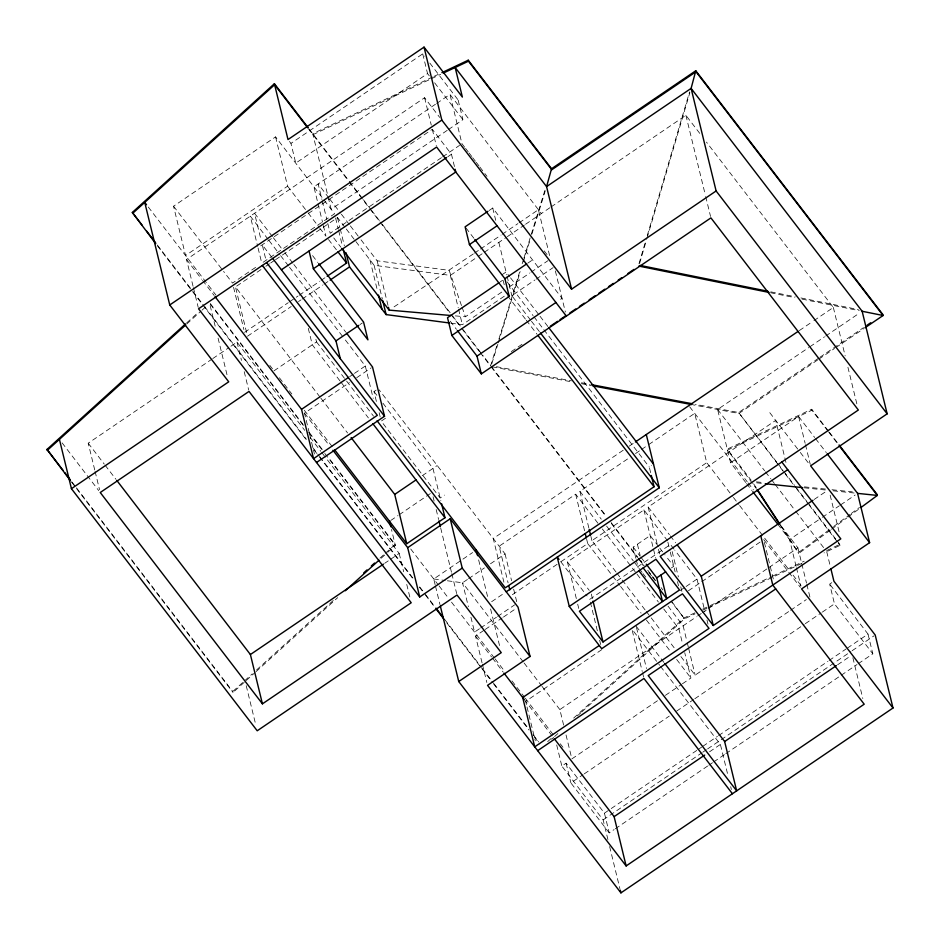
<?xml version="1.0" encoding="UTF-8"?>
<svg xmlns="http://www.w3.org/2000/svg" width="940" height="940" viewBox="0 0 940 940"><rect width="100%" height="100%" fill="white"/><g stroke="black" fill="none" stroke-linecap="round" stroke-linejoin="round"><path stroke-width="0.7" stroke-dasharray="4.7 3.53" d="M638.989 263.705L645.616 241.169M647.272 235.529L689.561 91.873M639.635 263.294L646.638 239.512M647.049 238.114L689.878 92.59M496.731 346.038L490.692 365.589L482.678 355.156M498.893 339.058L519.609 272.06M522.194 263.682L523.498 259.487M523.921 258.089L530.83 235.764M531.264 234.366L545.071 189.692M491.796 363.78L497.836 344.252M498.271 342.853L520.266 271.707M523.286 261.943L530.184 239.618M531.911 234.037L545.282 190.797M186.625 322.925L198.528 312.139M186.743 324.018L200.89 311.199M201.971 310.212L207.411 305.288M244.177 682.381L233.014 692.498L232.779 691.511L243.601 681.7M244.682 680.725L252.261 673.851M256.585 669.938L333.43 600.308M379.971 558.137L384.307 554.212M385.388 553.237L395.129 544.413L328.142 457.122M246.28 680.478L254.987 672.593M256.079 671.607L337.695 597.652M381.217 558.207L386.669 553.284M387.75 552.297L395.364 545.4L391.487 529.479M547.644 741.648L553.061 736.737M573.67 718.066L684.285 617.839L694.825 612.868M551.592 739.263L553.625 737.43M554.635 736.514L557.89 733.564M577.371 715.916L580.615 712.978M581.696 711.991L684.52 618.826L695.048 613.855M830.361 530.113L798.659 553.531L798.413 552.544L832.464 527.399M833.639 526.529L850.077 514.38M851.252 513.522L859.477 507.447M831.536 529.244L846.799 517.975M847.974 517.106L858.537 509.304M275.573 136.888L287.593 186.202L185.568 255.527L173.547 206.213L275.573 136.888L334.558 213.744L261.673 263.259M422.73 53.85L427.547 73.579L295.759 163.125L290.954 143.397L422.73 53.85L424.504 56.165M193.053 286.242L186.531 259.475L424.598 97.713L439.709 117.406M435.443 104.269L313.913 186.849L317.685 202.347M436.654 103.447L449.954 94.411L541.358 213.533M448.415 129.544L462.927 119.686L458.121 99.969L460.248 98.524M454.455 166.545L451.459 154.254L432.294 129.274L257.995 247.702L261.661 262.73M447.205 130.366L331.139 209.232L328.06 196.578M255.609 267.383L232.521 283.069L223.591 271.425M236.692 286.089L264.622 267.101M265.844 266.279L269.486 263.799M270.697 262.977L274.339 260.498M275.561 259.675L337.507 217.587L345.391 227.868M441.412 157.697L330.187 233.273L327.096 220.595M442.623 156.874L459.554 145.371M447.839 156.71L451.459 154.254M244.553 332.384L288.274 302.668M289.485 301.846L297.992 296.065M299.202 295.242L319.859 281.213M321.069 280.39L325.921 277.089M94.74 469.965L88.219 443.198L211.571 359.386M212.781 358.563L228.502 347.882M230.934 346.226L237.009 342.101L304.736 430.356M247.502 336.226L291.224 306.511M298.509 301.564L300.941 299.907M302.151 299.084L322.808 285.055M324.018 284.233L328.871 280.931M489.141 210.501L492.736 208.046L562.038 298.344L558.395 300.823M274.034 370.806L316.545 341.925L315.863 339.105M359.997 324.559L362.394 322.925M473.267 253.953L391.604 308.496M474.477 253.13L479.306 249.852M480.505 249.03L501.02 235.094M502.219 234.283L517.905 223.626M519.115 222.804L538.409 209.691L550.088 257.595M355.907 241.58L374.108 265.291L450.331 275.385L477.015 257.255M478.225 256.432L483.078 253.13M484.3 252.308L506.143 237.468M507.353 236.645L524.356 225.083M525.577 224.261L549.865 207.752M551.075 206.929L685.906 115.326L700.194 133.95M349.668 376.635L353.276 374.179M354.474 373.368L365.308 366.001L343.911 338.13M501.807 274.891L506.061 272.001L509.633 276.666M309.295 432.905L304.49 413.177L349.421 382.639M356.718 377.692L371.288 367.787M500.139 281.953L502.524 280.32M527.74 263.188L532.545 259.922M455.336 315.887L465.418 316.768L503.065 291.188M509.139 287.064L529.784 273.035M531.006 272.201L548.008 260.65M450.848 323.172L462.351 324.7L506.625 294.62M530.595 320.129L511.83 295.677L534.907 279.991M536.129 279.168L553.131 267.618M376.399 401.415L373.991 391.557L376.118 390.112M385.459 418.253L381.205 421.144L440.19 498L444.432 495.11M511.301 351.584L524.626 342.524M422.213 475.722L437.229 465.523M390.723 520.502L398.008 515.555M399.218 514.732L430.802 493.265M384.648 563.33L388.267 560.863M390.688 559.218L399.195 553.437L325.228 457.063M435.126 584.668L433.74 578.97L472.609 552.556M623.22 450.225L493.253 538.526L503.899 582.201M629.295 446.101L634.148 442.799M799.341 330.551L812.701 321.48M813.911 320.657L833.345 307.451L706.457 142.105M597.911 523.204L575.668 494.217L499.152 546.211L508.082 582.847M588.851 527.963L579.921 491.326L629.459 457.674M635.499 453.574L640.328 450.284M641.538 449.461L647.578 445.36M648.788 444.538L694.707 413.341L706.727 462.656L732.53 496.273M467.392 579.486L462.539 582.788L446.7 580.685M468.613 578.652L484.394 567.924M490.469 563.8L505.05 553.895L379.137 389.83M745.726 482.455L730.591 462.727L717.608 409.476L808.706 347.577M809.916 346.754L824.486 336.849M825.708 336.027L859.712 312.914M650.633 472.656L649.258 467.015L651.385 465.57M818.611 358.163L738.617 412.507L695.377 404.329M819.821 357.329L863.449 327.684M817.636 359.973L738.852 413.494L693.215 404.858M818.846 359.139L834.602 348.435M835.813 347.612L863.684 328.671M491.655 601.694L503.805 593.434M512.382 594.703L559.758 562.519M560.969 561.685L587.688 543.532L586.666 539.302M615.97 571.943L591.942 540.641L706.727 462.656M576.326 598.557L567.396 561.92L643.923 509.927L667.506 540.664M657.095 543.673L648.165 507.036L775.7 420.38L786.698 465.464M479.412 628.789L474.559 632.091L470.435 615.183M480.634 627.967L496.426 617.239M497.636 616.417L514.638 604.866M482.044 662.806L475.522 636.039L484.018 630.258M485.24 629.436L502.242 617.886M503.452 617.063L515.602 608.803M730.591 462.727L798.612 416.514L814.686 437.476M635.875 558.266L633.161 547.127L650.175 535.565L658.905 546.951M671.442 567.889L673.757 566.315L665.896 556.069M680.055 590.602L684.896 587.312M686.106 586.49L696.998 579.087L674.885 550.276M814.205 499.457L827.564 490.375M601.729 649.669L525.648 701.369L526.682 705.587M688.409 590.778L700.559 582.518M701.769 581.696L760.072 542.086M796.086 566.35L789.565 539.584L821.149 518.128M822.359 517.294L839.361 505.744M840.583 504.921L855.153 495.016M563.624 725.081L559.852 709.582L696.423 616.793M697.633 615.97L701.252 613.503M702.462 612.68L707.291 609.402M708.502 608.58L767.71 568.359M768.92 567.537L797.907 547.832L781.011 525.801M571.873 758.897L658.106 700.3M665.391 695.353L681.183 684.625M682.393 683.803L690.9 678.022L684.72 652.666M680.913 656.578L695.154 675.132L789.389 611.094M790.599 610.283L806.309 599.603M607.922 839.538L603.139 819.891L561.85 766.1L566.103 763.209L604.432 813.159L609.249 832.887L614.102 829.585M858.244 663.699L872.814 653.805L834.485 603.844L829.679 584.128L831.794 582.683M609.249 832.887L570.909 782.938L583.059 774.678M584.269 773.855L669.292 716.092M676.577 711.134L693.591 699.583M694.801 698.761L804.111 624.477M805.333 623.655L821.125 612.927M822.336 612.105L834.485 603.844M604.432 813.159L696.752 750.437M697.962 749.615L701.604 747.136M702.826 746.313L717.396 736.408M718.607 735.585L827.928 661.314M829.139 660.479L846.141 648.929M847.363 648.107L868.008 634.077L829.679 584.128M603.139 819.891L701.522 753.046M702.732 752.223L706.375 749.744M707.597 748.922L850.911 651.538M852.134 650.715L873.989 635.851M709.524 751.812L722.519 742.988M837.599 664.792L850.959 655.709M615.324 828.763L707.632 766.041M708.842 765.219L712.485 762.74M713.707 761.917L724.634 754.491M725.845 753.657L840.019 676.083M841.241 675.261L857.022 664.533M432.659 77.021L312.726 133.692L327.707 195.167M433.974 76.398L440.566 73.285M312.961 134.679L430.144 79.312M431.46 78.69L440.672 74.331M828.481 431.108L811.702 409.229L727.266 449.12L751.154 480.246M827.846 430.943L811.937 410.216L727.513 450.107L756.242 488.471M702.732 609.132L771.27 576.749M772.586 576.126L804.217 561.18M826.624 550.593L839.808 544.366L840.043 545.353L824.075 552.896M702.956 610.119L706.904 608.25M708.22 607.628L804.334 562.226M756.406 481.856L763.668 482.608M804.382 486.861L826.201 489.129M832.018 489.74L852.369 491.855M756.606 482.831L763.82 483.583M804.205 487.801L827.294 490.21M833.063 490.809L854.695 493.065M361.054 239.853L377.14 260.803L449.144 270.344L461.587 305.853M433.74 578.97L445.255 580.497M496.461 366.682L571.414 380.865M581.496 382.768L590.144 384.413M492.372 366.847L571.273 381.781M581.32 383.685L591.354 385.576M770.765 291.846L795.193 296.782M800.939 297.945L858.408 309.577M770.518 292.728L794.852 297.651M802.02 299.108L859.278 310.682M829.374 432.259L838.21 443.774M828.727 432.095L837.564 443.61M815.579 438.639L826.307 452.61M769.801 412.695L799.411 451.271M800.293 452.434L809.199 464.031M776.781 462.245L738.617 412.507L784.125 472.479M777.674 463.397L782.996 470.341M783.878 471.492L794.535 485.381M795.416 486.532L806.955 501.572M807.848 502.724L836.248 539.736M837.141 540.888L839.808 544.366M785.006 473.643L795.663 487.519M796.544 488.671L808.083 503.711M808.976 504.862L837.375 541.875M838.269 543.038L840.043 545.353M717.608 409.476L764.62 470.74M765.501 471.892L770.823 478.824M771.716 479.988L774.372 483.454M775.265 484.605L794.782 510.032M795.663 511.196L824.051 548.185M429.815 63.074L458.121 99.969M689.643 406.75L747.194 481.75M748.087 482.902L753.422 489.858M746.607 483.606L751.953 490.574M777.768 524.215L789.565 539.584M427.547 73.579L429.31 75.882M434.621 82.802L462.927 119.686M464.654 147.216L461.975 143.726L449.954 94.411M465.547 148.379L468.226 151.88M469.119 153.044L471.798 156.534M472.691 157.697L475.37 161.187M476.263 162.362L478.954 165.851M479.846 167.014L486.99 176.332M544.178 250.851L548.643 256.667M733.411 497.436L738.758 504.392M739.639 505.555L789.471 570.474M793.031 575.115L801.926 586.713M763.715 539.607L800.351 587.347M510.538 277.829L539.125 315.088M540.018 316.251L548.067 326.732M465.993 227.974L473.96 238.349M507.177 281.882L533.086 315.652M533.979 316.815L542.921 328.46M543.813 329.623L649.258 467.015M531.488 321.292L539.537 331.773M507.518 295.783L525.389 319.071M526.283 320.235L536.999 334.205M648.165 507.036L669.398 534.707M670.291 535.859L675.59 542.779M673.992 549.125L670.455 544.507L589.686 599.391L587.935 597.111M659.786 548.091L665.027 554.929M633.161 547.127L640.152 556.233M641.033 557.373L645.392 563.06M309.154 129.038L362.558 198.622M363.451 199.774L370.56 209.056M371.453 210.219L381.24 222.968M382.134 224.131L451.541 314.571M452.434 315.734L462.221 328.483M463.103 329.646L481.797 353.992M491.585 366.753L606.664 516.706M611.129 522.523L637.896 557.397M638.777 558.56L644.135 565.528M647.707 570.181L655.732 580.65M661.09 587.618L662.865 589.944M671.795 601.565L684.52 618.826L671.136 601.389M308.508 128.862L348.564 181.056M349.445 182.207L369.021 207.716M369.913 208.88L450.002 313.231M450.895 314.395L460.682 327.155M461.564 328.307L479.365 351.501M480.258 352.664L490.046 365.413M490.927 366.577L606.018 516.53M611.364 523.51L637.238 557.22M638.131 558.384L643.489 565.351M648.835 572.331L651.514 575.821M652.407 576.984L655.086 580.473M450.213 321.186L456.464 329.341M579.921 491.326L601.271 519.162M606.617 526.118L633.302 560.898M634.195 562.049L642.208 572.484M643.089 573.647L645.757 577.125M668.011 606.112L683.133 625.817L686.905 641.315M602.364 528.997L636.168 573.059M637.061 574.222L658.411 602.047M663.758 609.002L678.88 628.707L682.663 644.206M289.473 141.482L290.954 143.397M328.882 197.929L318.166 183.958L321.938 199.456M329.776 199.092L340.503 213.063M341.396 214.226L349.433 224.707M350.338 225.87L360.161 238.678M616.852 573.106L621.305 578.899M622.198 580.062L645.322 610.213M646.215 611.364L675.578 649.622M346.272 229.008L355.038 240.429M587.688 543.532L619.718 585.268M620.611 586.431L641.08 613.091M646.414 620.048L671.325 652.513M676.671 659.469L690.9 678.022M636.18 626.263L660.303 657.706M661.196 658.87L663.875 662.359M333.759 237.926L340.903 247.243M633.713 631.48L659.633 665.25M660.526 666.413L720.393 744.421L727.948 775.418M287.593 186.202L307.215 211.758M308.109 212.922L318.801 226.869M319.694 228.02L325.933 236.163L322.843 223.473M328.518 239.524L337.119 250.721M567.396 561.92L589.239 590.379M560.757 561.697L587.053 595.96M312.562 255.609L317.838 262.483M272.424 236.551L254.552 213.263L260.909 239.324M273.317 237.714L284.045 251.685M284.938 252.848L292.975 263.329M293.868 264.493L345.697 332.031M268.135 239.383L250.299 216.141L257.654 246.339M269.016 240.546L279.721 254.482M280.613 255.645L288.639 266.102M289.532 267.266L343.018 336.966M271.825 257.301L262.248 244.823L266.243 261.203M373.991 391.557L378.468 397.385M382.933 403.201L432.976 468.414L440.872 500.809M316.545 341.925L373.521 416.162M339.904 380.782L312.291 344.804L307.827 326.497M340.797 381.946L368.398 417.924M173.547 206.213L222.698 270.262M319.988 397.032L235.47 286.912L247.15 334.816M320.881 398.196L347.565 432.964M523.239 661.889L462.539 582.788L468.379 606.735M524.132 663.053L541.099 685.154M541.992 686.318L559.852 709.582M148.32 207.059L215.953 295.113M269.804 365.355L272.483 368.844M279.38 377.762L291.846 394.013M304.313 410.263L333.7 448.556M410.733 548.995L438.181 584.762M439.074 585.914L447.957 597.499M451.517 602.141L494.182 657.741M495.086 658.858L504.016 670.49M511.971 680.913L524.555 697.245M525.307 698.279L553.754 735.35M560.264 743.775L562.942 747.265M186.531 259.475L201.689 279.227M202.582 280.39L214.167 295.489M304.49 413.177L329.399 445.642M475.522 636.039L491.538 656.919M492.431 658.082L503.112 672.006M524.179 699.442L553.355 737.465M210.243 303.491L303.138 424.528M309.389 432.682L322.784 450.143M303.373 425.514L209.596 303.315L215.695 328.342M308.731 432.506L323.912 452.281M324.805 453.456L395.364 545.4M310.082 437.323L320.775 451.259M321.668 452.41L324.335 455.9M157.333 245.023L192.16 290.413M193.053 291.576L203.768 305.535M204.662 306.698L306.464 439.356M312.714 447.499L318.965 455.642M319.859 456.805L413.635 578.993M419.886 587.136L424.351 592.952M425.244 594.115L435.067 606.923M444.89 619.718L481.503 667.423M482.396 668.599L493.112 682.558M494.005 683.721L528.832 729.099M533.297 734.916L538.655 741.907M157.579 246.01L306.71 440.343M313.854 449.649L318.319 455.465M319.212 456.629L413.87 579.98M419.228 586.96L424.586 593.939M425.479 595.102L434.409 606.746M446.911 623.032L480.845 667.247M481.738 668.411L492.454 682.381M493.347 683.545L529.067 730.086M534.425 737.066L539.783 744.057M88.219 443.198L104.258 464.102M105.151 465.265L115.843 479.2M62.099 442.869L98.712 490.586M72.004 482.02L75.576 486.673M76.469 487.837L232.779 691.511M71.358 481.844L75.823 487.66M76.716 488.824L233.014 692.498M753.645 483.853L756.841 488.753M780.823 525.554L798.413 552.544M780.047 524.978L798.659 553.531M462.057 307.215L465.418 316.768M833.345 307.451L845.154 355.884M847.927 367.281L857.303 405.739M868.008 634.077L872.814 653.805M811.702 409.229L811.937 410.216M830.161 495.18L839.773 534.637M798.612 416.514L805.134 443.281M805.474 444.69L810.28 464.419M852.862 657.706L862.826 698.561M826.707 551.651L830.149 565.739M797.907 547.832L806.496 583.059M806.837 584.469L809.939 597.147M796.439 567.76L800.904 586.078M685.906 115.326L705.352 195.097M705.693 196.519L710.558 216.47M764.396 542.427L769.895 564.964M770.236 566.374L774.019 581.872M696.998 579.087L704.894 611.493M706.962 619.954L707.985 624.184M730.697 786.698L731.379 789.518M672.17 551.557L678.363 576.913M680.76 586.783L682.135 592.412M667.858 542.098L669.938 550.64M670.291 552.062L675.12 571.884M677.493 581.625L678.516 585.808M687.258 642.725L688.28 646.955M688.632 648.365L695.154 675.132M658.47 549.312L659.845 554.941M643.923 509.927L653.23 548.102M653.559 549.489L655.603 557.843M637.414 544.236L640.128 555.376M641.491 560.945L642.502 565.116M636.216 559.653L638.26 568.007M555.352 270.908L565.363 312.01M636.521 627.673L646.485 668.528M632.268 630.564L642.232 671.418M642.572 672.829L643.606 677.059M590.908 536.423L591.942 540.641M575.668 494.217L584.598 530.853M591.331 594.068L593.046 601.118M590.379 602.211L597.582 631.798M599.649 640.246L600.672 644.476M492.736 208.046L495.733 220.336M498.846 242.414L506.742 274.786M507.083 276.184L511.83 295.677M503.182 280.531L504.216 284.75M577.701 604.185L578.735 608.415M609.637 846.564L619.895 888.664M424.598 97.713L431.284 125.161M432.294 129.274L436.289 145.665M566.033 734.951L571.179 756.077M450.331 275.385L458.227 307.791M458.567 309.201L462.351 324.7M566.103 763.209L570.909 782.938M556.703 744.962L561.85 766.1M505.05 553.895L511.572 580.673M513.639 589.121L516.73 601.8M527.023 706.998L535.271 740.814M478.636 559.888L487.86 597.734M490.61 608.979L499.88 647.014M482.385 664.216L486.849 682.534M377.14 260.803L388.126 305.888M433.058 496.72L434.104 500.997M436.184 509.539L438.616 519.514M440.696 528.057L451.459 572.225M451.811 573.647L456.676 593.587M374.108 265.291L382.357 299.096M369.937 259.851L377.492 290.848M435.467 586.09L439.99 604.608M337.507 217.587L339.904 227.445M340.245 228.855L344.369 245.763M335.58 217.974L338.329 229.243M338.67 230.653L342.454 246.151M379.149 412.695L380.183 416.913M365.308 366.001L373.204 398.407M322.279 200.866L326.744 219.184M318.037 203.757L322.502 222.063M399.195 553.437L403.66 571.755M406.75 584.433L409.84 597.111M309.636 434.304L314.442 454.032M233.555 287.299L243.859 329.564M237.009 342.101L241.474 360.42M244.224 371.688L248.689 390.006M218.08 338.142L227.351 376.188M193.405 287.652L198.211 307.38M246.221 685.683L255.845 725.139M95.081 471.375L99.546 489.693"/><path stroke-width="1.41" d="M155.793 243.683L132.329 212.452L274.386 83.731L308.273 127.875M132.575 213.427L274.633 84.718L307.615 127.699M70.465 480.669L47 449.426L185.544 323.901M47.235 450.413L185.65 325.005M363.745 572.848L366.988 569.91M371.312 565.986L374.566 563.037M345.309 590.755L379.043 560.181M860.887 507.565L877.326 495.427L877.091 494.44L839.091 444.926M440.331 606.03L458.744 681.535L620.929 892.871L893 708.008L801.585 588.898L869.606 542.674L810.633 465.829L887.149 413.835L862.144 311.269L691.111 88.395L546.575 186.602L551.545 168.754L695.776 70.758L691.111 88.395L716.116 190.973L571.579 289.179L546.575 186.602L455.16 67.492L462.374 97.079L424.034 47.129L288.004 139.555L274.386 83.731M458.744 681.535L501.255 652.654L457.016 595.02L257.219 730.78L71.44 488.694L228.726 381.816L169.752 304.971L441.823 120.109L424.034 47.129M281.413 269.792L446.629 157.532M318.719 263.635L363.592 322.103L367.928 339.857L313.373 268.769L455.782 172.008L455.125 169.27M327.144 276.254L346.578 263.059L343.135 248.971M330.093 280.108L349.527 266.901L346.085 252.813M487.93 211.312L465.112 226.822L469.436 244.576L509.245 296.453L451.858 335.451L481.339 373.873L710.91 217.892L858.349 410.016L569.276 606.441L601.706 648.706L682.475 593.822L709.019 628.402L534.719 746.83L522.699 697.527L598.956 645.709M469.436 244.576L497.072 225.8M340.292 358.634L335.968 340.879L358.798 325.369M262.319 265.456L377.328 415.315L313.561 458.649L301.54 409.335L348.458 377.445M498.94 282.764L447.522 317.697L451.858 335.451M509.245 296.453L504.921 278.698L526.541 264.011M316.51 462.492L384.531 416.267L372.51 366.964L346.59 333.195M481.339 373.873L477.015 356.119L555.963 302.48M550.323 326.215L557.596 321.28M560.029 319.623L566.08 315.511M569.722 313.044L575.785 308.919M579.416 306.452L584.269 303.162M589.11 299.86L595.173 295.748M598.815 293.268L604.866 289.156M608.509 286.688L613.362 283.387M618.203 280.096L621.845 277.629M627.897 273.505L633.959 269.392M441.565 503.629L444.996 517.717L406.738 543.72L394.718 494.405L416.232 479.788M262.425 703.849L100.239 492.513L249.03 391.416L411.215 602.752L262.425 703.849L250.404 654.534L383.438 564.153M450.201 518.774L462.233 568.089L419.722 596.971L407.69 547.668L450.201 518.774L518.034 607.158L530.054 656.473L487.543 685.354L626.134 865.952L864.201 704.201L772.786 585.08L760.766 535.765M635.358 441.964L798.119 331.385M867.08 325.216L870.722 322.749M864.906 327.849L883.083 315.499L882.836 314.512L695.776 70.758M651.314 475.476L654.064 486.744L505.274 587.841L377.081 420.803M506.237 591.789L659.281 487.801L646.297 434.538M787.72 469.695L660.186 556.351L713.272 625.511L840.807 538.867L781.833 462.01M638.93 570.792L662.524 601.529L656.755 577.865L665.649 571.826M603.01 641.973L679.526 589.979L655.944 559.241L579.416 611.235L603.01 641.973L593.046 601.118M713.272 625.511L701.252 576.208L812.994 500.28M537.668 750.672L643.947 678.468L732.413 793.736M775.735 588.922L648.201 675.578L736.666 790.846L724.646 741.543L664.78 663.523M626.134 865.952L614.114 816.637L704.695 755.09M724.646 741.543L836.389 665.614M441.894 72.662L468.249 60.207L551.545 168.754M443.304 73.085L468.484 61.194L551.792 169.741L696.011 71.734L883.083 315.499L862.144 311.269M341.796 248.407L389.16 310.118L451.024 315.511M765.266 483.736L802.772 487.649M827.2 453.773L857.586 493.371L877.326 495.427L839.326 445.913M349.527 266.901L386.129 314.595L449.402 322.984M591.589 384.683L692.486 403.777M592.788 385.846L691.781 404.588M640.011 265.397L767.886 291.259M638.812 266.091L769.084 292.446M716.116 190.973L887.149 413.835M752.846 491.726L777.768 524.215M441.823 120.109L571.579 289.179M566.362 316.099L436.618 147.028L198.552 308.79L419.722 596.971M548.96 327.896L653.511 464.125M474.841 239.5L504.921 278.698M540.429 332.936L659.281 487.801M537.891 335.369L654.064 486.744M677.364 545.082L701.252 576.208M646.274 564.2L656.755 577.865M643.183 567.901L666.777 598.651L661.008 574.975M457.357 330.504L477.015 356.119M337.977 251.85L346.578 263.059M559.006 559.406L557.244 557.126L569.276 606.441M272.694 258.441L335.968 340.879M266.572 262.566L384.531 416.267M372.851 423.717L444.996 517.717M462.233 568.089L530.054 656.473M351.125 437.605L394.718 494.405M146.534 204.732L144.748 202.405L169.752 304.971M334.593 449.72L406.738 543.72M215.06 296.652L301.54 409.335M332.96 450.272L407.69 547.668M504.005 673.158L524.179 699.442M554.248 738.629L614.114 816.637M132.329 212.452L142.151 225.248M146.617 231.064L155.547 242.696M435.96 608.086L443.104 617.392M436.195 609.073L444.232 619.542M116.736 480.352L250.404 654.534M47 449.426L63.074 470.376M64.86 472.703L70.218 479.694M757.64 489.987L780.024 524.332M757.041 489.681L779.248 523.756M857.586 493.371L869.606 542.674M893 708.008L875.211 635.029L833.921 581.237L830.831 568.559M589.192 529.373L590.567 535.013M585.291 533.673L586.313 537.891M468.249 60.207L468.484 61.194M620.247 890.074L620.929 892.871M508.763 585.667L509.797 589.885M476.251 550.088L477.614 555.693M388.478 307.298L389.16 310.118M438.957 520.936L440.355 526.635M382.697 300.506L386.129 314.595M378.526 295.078L381.957 309.166M389.501 521.324L390.829 526.764M309.048 251.015L313.373 268.769M59.42 439.38L71.44 488.694"/></g></svg>
